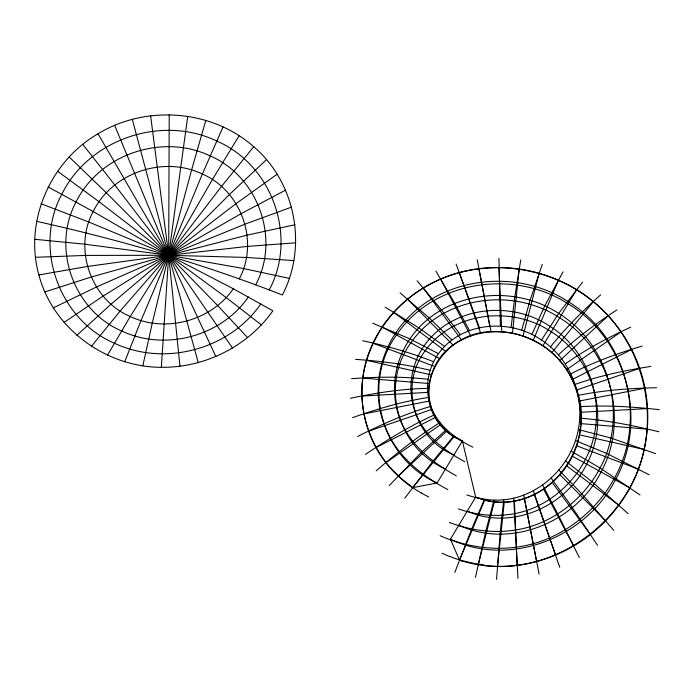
<?xml version="1.0" encoding="UTF-8"?>
<svg xmlns="http://www.w3.org/2000/svg" width="694" height="694" viewBox="0 0 694 694"><rect width="100%" height="100%" fill="white"/><g stroke="black" fill="none" stroke-linecap="round" stroke-linejoin="round"><path stroke-width="1.04" d="M485.332 500.296C513.655 507.279 544.443 494.527 562.218 471.989C595.634 432.345 582.483 364.758 535.568 341.491C522.834 334.673 508.312 331.159 493.868 331.654C438.174 330.058 401.401 402.485 453.555 436.274M169.223 114.675L168.677 255.279L161.346 367.308C106.156 367.239 53.056 328.852 38.89 274.954C23.839 221.377 50.306 161.433 98.001 133.768C145.879 104.751 211.549 109.426 253.735 146.703C295.557 182.314 307.806 246.37 282.354 294.993C202.622 263.737 120.14 239.907 36.582 221.317M483.796 565.358C534.874 571.7 587.601 547.583 617.912 506.325C675.826 431.139 644.778 315.813 557.056 279.699C534.215 269.879 508.928 265.811 484.16 268.11C436.266 272.057 390.262 302.107 371.368 346.922C352.778 388.38 362.173 440.265 394.426 472.336M459.836 439.753L462.369 440.898L437.133 482.963L412.661 487.656C377.475 463.887 357.158 420.33 362.823 378.083C367.829 340.745 391.321 307.451 423.279 288.001C474.115 257.032 542.751 262.41 589.449 298.689C611.076 315.25 628.035 337.831 637.821 363.257C647.667 388.657 650.278 416.782 645.333 443.57C631.523 526.026 541.016 586.933 459.506 560.136L450.423 539.177L475.659 497.112L462.369 440.898C416.973 423.34 419.063 359.744 461.571 340.06C489.704 325.304 525.688 330.908 549.752 350.999C561.333 360.542 570.338 373.164 575.63 387.209C600.64 446.988 541.632 523.024 475.659 497.112L478.261 498.136M472.866 447.179C452.349 437.376 432.553 421.032 428.45 397.462C425.674 382.247 429.499 366.259 438.443 353.697C461.597 321.617 510.264 318.156 541.511 340.086C577.113 363.231 590.074 413.303 571.11 451.109C561.42 470.974 544.33 487.093 523.675 495.082C505.449 502.335 485.175 501.224 466.845 494.917M496.548 579.325L500.287 531.656L503.749 499.88M519.199 269.029L512.467 333.189M497.511 566.287L504.278 502.118M511.114 327.464L514.809 296.737L520.76 259.886M187.762 116.21L168.677 255.279L152.272 323.109L142.817 365.781M475.451 577.417L485.8 531.179L493.963 500.261M523.033 336.043L539.125 273.315M478.235 564.586L494.336 501.84M521.671 330.283L530.051 300.294L542.266 264.423M205.84 120.296L191.605 169.926L168.677 255.279L140.995 320.585L124.738 361.721M454.804 572.42L471.781 528.863L484.481 499.298M239.239 278.901C259.426 241.469 241.321 190.755 202.37 174.02C163.454 155.317 112.237 172.667 93.178 211.523C72.913 249.025 91.131 299.86 130.229 316.516C165.536 333.163 211.158 320.932 233.314 288.773L272.881 310.782C247.775 346.393 204.825 367.82 161.346 367.308M255.67 284.818C280.506 238.753 258.09 176.415 210.152 155.907C162.37 133.031 99.485 154.25 76.071 201.98C51.209 248.036 73.607 310.4 121.554 330.934C164.964 351.468 221.117 336.512 248.391 296.937M269.22 289.91C297.908 236.723 272.065 164.73 216.719 141.021C161.52 114.562 88.858 139.104 61.827 194.233C33.095 247.446 58.964 319.509 114.371 343.2C164.513 366.883 229.341 349.594 260.831 303.894M533.235 340.286L558.366 280.272M459.506 560.136L484.672 500.131M531.873 334.508L544.773 305.889L563.034 271.848M223.086 126.837L202.37 174.02L168.677 255.279L130.229 316.516L107.483 355.198M542.881 345.881L576.523 289.788M541.511 340.086L558.67 313.436L582.639 282.033M239.17 135.694L212.39 179.555L168.677 255.279L120.183 310.999L91.4 346.349M404.784 498.188L433.108 460.981L453.928 435.841M412.661 487.656L454.11 436.613M551.773 352.717L593.257 301.708M253.735 146.703L221.473 186.434L168.677 255.279L111.083 304.154L76.817 335.358M550.403 346.931C565.541 328.054 582.63 310.877 600.7 294.811M389.273 485.531L421.995 451.716L446.337 429.664M398.209 476.067L446.693 431.156M608.213 315.796L559.737 360.698M266.496 159.62L229.428 194.502L168.677 255.279L103.102 296.095L64.039 322.441M558.366 354.92C576.332 338.039 596.189 323.352 616.836 309.94M376.157 470.827C396.361 453.416 417.302 436.778 439.935 422.603M277.192 174.194L236.081 203.602L168.677 255.279L96.405 287.004L53.325 307.867M385.977 462.638L440.438 424.737M566.616 369.676L621.095 331.81M565.263 363.925C585.753 349.429 607.961 337.605 630.751 327.134M365.495 454.344C387.582 439.51 410.397 425.63 434.73 414.76M285.624 190.139L241.321 213.552L168.677 255.279L91.14 277.053L44.884 291.931M435.364 417.45L376.001 447.552M572.29 379.514L631.653 349.446M570.936 373.788C593.622 362.051 617.712 353.376 642.141 346.08M357.575 436.5C381.188 424.572 405.443 413.763 430.879 406.32M291.593 207.107L245.034 224.136L168.677 255.279L87.401 266.461L38.89 274.954M368.583 431.191L431.633 409.495M639.677 368.358L576.636 390.011M352.535 417.667C377.258 408.922 402.494 401.444 428.45 397.462M575.291 384.337C599.755 375.688 625.207 370.379 650.807 366.415M294.993 224.743L247.133 235.136L168.677 255.279L85.267 255.427L35.472 257.292M429.3 401.063L363.856 413.91M645.012 388.198L579.568 400.993M350.513 398.252C375.853 392.882 401.557 388.9 427.495 388.371M578.241 395.38C604.006 390.089 630.308 388.293 656.559 387.746M295.765 242.805L247.602 246.387L168.677 255.279L84.789 244.193L34.7 239.283M361.921 396.074L428.432 392.336M581.043 412.271L647.554 408.584M351.554 378.681C377.016 376.799 402.641 376.408 428.042 379.254M579.733 406.727C606.287 404.984 632.893 406.779 659.3 409.677M293.892 260.562L246.431 257.457L168.677 255.279L88.789 222.011L41.093 203.75M362.823 378.083L429.057 383.53M581.034 423.626L647.259 429.135M355.64 359.379C380.702 361.036 405.686 364.211 430.08 370.31M579.75 418.17C606.539 420.113 632.911 425.474 658.97 431.781M431.156 374.847L366.553 360.325M644.127 449.443L579.551 434.86M289.32 278.389L243.585 268.561L168.677 255.279L93.178 211.523L48.129 186.938M362.693 340.745C386.818 345.933 410.64 352.569 433.577 361.721M578.284 429.517L610.876 438.001L655.596 453.642M458.352 508.867C484.343 517.967 513.707 518.08 538.622 505.596C558.722 495.629 575.283 479.12 585.519 459.168C609.245 414.084 593.301 353.428 550.012 326.336C511.14 299.973 451.707 306.201 424.06 345.89C410.865 364.732 407.135 389.707 415.012 411.412C423.184 434.8 443.865 450.25 464.737 461.779M449.382 522.452C479.719 533.946 514.341 535.3 544.113 521.333C567.952 510.229 587.792 491.239 600.084 467.999C628.53 415.645 609.618 344.458 558.67 313.436C512.198 282.684 442.069 291.645 409.928 338.898C394.392 361.531 389.985 391.329 399.354 417.259C408.792 444.203 432.223 462.482 456.34 475.858M460.79 560.535L463.627 561.368M440.135 535.742C474.661 550.767 514.939 553.326 549.752 537.789C577.347 525.549 600.449 504.052 614.797 477.515C647.97 417.918 626.101 336.191 567.501 301.231C513.404 266.114 432.622 277.8 395.97 332.591C378.091 359.041 373.025 393.645 383.886 423.826C394.47 454.032 420.347 475.112 447.83 489.608M467.244 511.131C511.478 530.979 566 506.542 586.69 464.121C610.599 419.245 594.428 358.772 551.314 331.819C512.484 305.534 453.217 311.415 425.214 350.748C398.729 384.78 413.962 439.129 453.954 454.917M434.696 366.493L373.042 343.192M458.829 525.158C510.723 549.422 575.977 522.096 601.039 472.015C629.605 419.818 610.538 348.752 559.711 317.826C513.265 287.125 443.258 295.844 410.865 342.845C379.757 384.745 397.636 448.654 445.548 468.944M576.619 445.774L638.246 469.135M450.423 539.177C509.96 567.848 585.909 537.624 615.37 479.918C648.604 420.391 626.647 338.724 568.108 303.816C514.037 268.725 433.308 280.289 396.534 334.95C360.776 384.233 381.492 458.647 437.133 482.963M575.387 440.56L606.478 453.373L649.237 474.826M372.6 323.213L409.928 338.898L438.443 353.697M449.712 556.614L442.009 553.205M428.719 496.982L421.319 493.07M233.314 288.773L168.677 255.279L99.06 201.72L57.55 171.227M439.614 358.659L382.16 327.048M629.727 487.83L572.307 456.166M571.11 451.109L600.084 467.999L640.024 494.952M385.144 307.147L418.803 327.846L444.611 346.401M409.243 485.236L413.971 488.533A156.566 138.904 -32.9 0 0 421.362 493M445.817 351.528L393.732 312.257M618.762 505.18L566.712 465.856M565.567 460.981L591.826 481.601L628.157 513.629M261.404 324.905L226.175 297.57L168.677 255.279L106.312 192.802L69.174 156.948M400.091 292.903L429.369 318.086L451.941 340.008M453.182 345.282L407.534 299.149M605.567 520.847L559.954 474.67M558.861 470.012L581.867 493.937L613.886 530.494M247.637 337.666L217.595 305.507L168.677 255.279L114.779 184.951L82.751 144.369M417.12 280.784L441.419 309.836L460.296 334.673M423.279 288.001L461.571 340.06M551.14 478.045L570.433 504.781L597.491 545.232M590.429 534.545L552.181 482.443M232.559 348.154L168.677 255.279L98.001 133.768M435.91 271.076L454.717 303.295L469.508 330.518M440.655 279.083L470.801 336.009M542.578 484.967L557.759 513.968L579.317 557.586M573.652 546.022L543.549 489.062M215.886 356.603L168.677 255.279L114.623 125.354M456.079 263.989L479.389 327.655M459.315 272.595L480.708 333.224M533.356 490.675L559.737 567.319M555.59 555.061L534.241 494.406M198.267 362.667L168.677 255.279L132.276 119.29M539.134 574.25L523.675 495.082M536.618 561.515L524.456 498.396M478.895 268.691L491.092 331.793M489.764 326.154L477.229 259.695M150.607 115.698L168.677 255.279L179.963 366.267M517.95 578.284L513.734 498.162M517.134 565.28L514.401 500.981M498.986 267.494L501.753 331.775M500.409 326.085L498.934 258.307M485.479 499.949A93.629 74.9 -46.5 0 1 478.4 497.867M460.018 439.476A93.629 73.417 -39 0 1 453.711 436.084M460.868 560.353A156.011 139.841 -38.4 0 1 449.79 556.458M483.909 564.829A144.439 130.246 -41.2 0 1 463.783 560.96M409.503 484.95A144.439 127.123 -27.6 0 1 394.617 472.172"/></g></svg>
